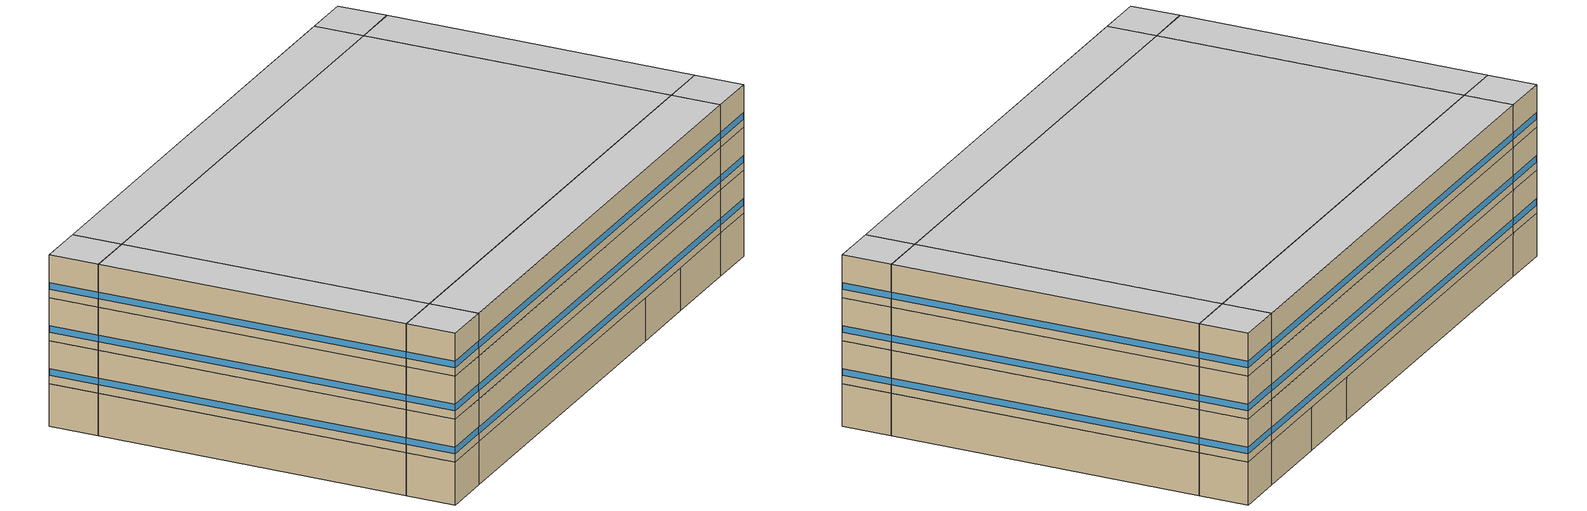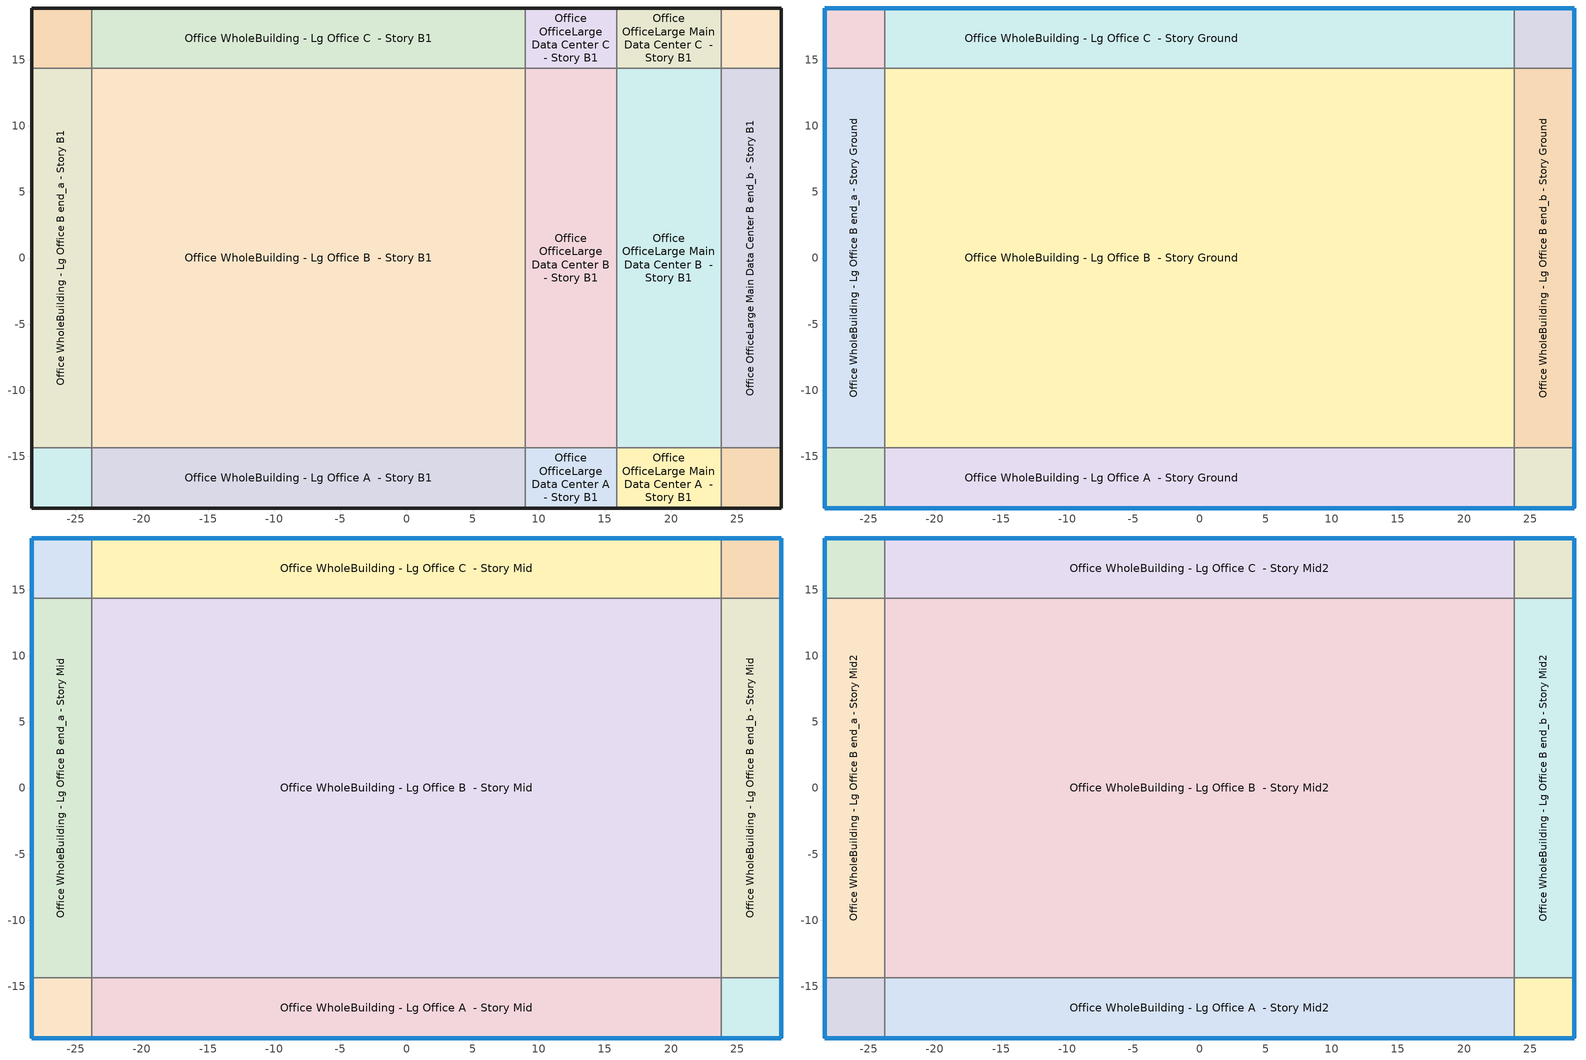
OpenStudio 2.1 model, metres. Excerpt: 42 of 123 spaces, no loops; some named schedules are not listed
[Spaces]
Office WholeBuilding - Lg Office A end_a - Story B1
 floor ground: -28.35,-18.9 -28.35,-14.33 -23.78,-14.33 -23.78,-18.9 z-3.96
 wall ground: -28.35,-14.33 -28.35,-18.9 -23.78,-18.9 z-3.96:0
 wall to Office WholeBuilding - Lg Office B end_a - Story B1: -23.78,-14.33 -28.35,-14.33 z-3.96:0
 wall to Office WholeBuilding - Lg Office A  - Story B1: -23.78,-18.9 -23.78,-14.33 z-3.96:0
Office WholeBuilding - Lg Office B end_a - Story B1
 floor ground: -28.35,-14.33 -28.35,14.33 -23.78,14.33 -23.78,-14.33 z-3.96
 wall ground: -28.35,14.33 -28.35,-14.33 z-3.96:0
 wall to Office WholeBuilding - Lg Office C end_a - Story B1: -23.78,14.33 -28.35,14.33 z-3.96:0
 wall to Office WholeBuilding - Lg Office B  - Story B1: -23.78,-14.33 -23.78,14.33 z-3.96:0
Office WholeBuilding - Lg Office C end_a - Story B1
 floor ground: -28.35,14.33 -28.35,18.9 -23.78,18.9 -23.78,14.33 z-3.96
 wall ground: -23.78,18.9 -28.35,18.9 -28.35,14.33 z-3.96:0
 wall to Office WholeBuilding - Lg Office C  - Story B1: -23.78,14.33 -23.78,18.9 z-3.96:0
Office WholeBuilding - Lg Office A  - Story B1
 floor ground: -23.78,-18.9 -23.78,-14.33 8.97,-14.33 8.97,-18.9 z-3.96
 wall to Office WholeBuilding - Lg Office B  - Story B1: 8.97,-14.33 -23.78,-14.33 z-3.96:0
 wall to Office OfficeLarge Data Center A  - Story B1: 8.97,-18.9 8.97,-14.33 z-3.96:0
 wall ground: -23.78,-18.9 8.97,-18.9 z-3.96:0
Office WholeBuilding - Lg Office B  - Story B1
 floor ground: -23.78,-14.33 -23.78,14.33 8.97,14.33 8.97,-14.33 z-3.96
 wall to Office WholeBuilding - Lg Office C  - Story B1: 8.97,14.33 -23.78,14.33 z-3.96:0
 wall to Office OfficeLarge Data Center B  - Story B1: 8.97,-14.33 8.97,14.33 z-3.96:0
Office WholeBuilding - Lg Office C  - Story B1
 floor ground: -23.78,14.33 -23.78,18.9 8.97,18.9 8.97,14.33 z-3.96
 wall ground: 8.97,18.9 -23.78,18.9 z-3.96:0
 wall to Office OfficeLarge Data Center C  - Story B1: 8.97,14.33 8.97,18.9 z-3.96:0
Office OfficeLarge Data Center A  - Story B1
 floor ground: 8.97,-18.9 8.97,-14.33 15.9,-14.33 15.9,-18.9 z-3.96
 wall to Office OfficeLarge Data Center B  - Story B1: 15.9,-14.33 8.97,-14.33 z-3.96:0
 wall to Office OfficeLarge Main Data Center A  - Story B1: 15.9,-18.9 15.9,-14.33 z-3.96:0
 wall ground: 8.97,-18.9 15.9,-18.9 z-3.96:0
Office OfficeLarge Data Center B  - Story B1
 floor ground: 8.97,-14.33 8.97,14.33 15.9,14.33 15.9,-14.33 z-3.96
 wall to Office OfficeLarge Data Center C  - Story B1: 15.9,14.33 8.97,14.33 z-3.96:0
 wall to Office OfficeLarge Main Data Center B  - Story B1: 15.9,-14.33 15.9,14.33 z-3.96:0
Office OfficeLarge Data Center C  - Story B1
 floor ground: 8.97,14.33 8.97,18.9 15.9,18.9 15.9,14.33 z-3.96
 wall ground: 15.9,18.9 8.97,18.9 z-3.96:0
 wall to Office OfficeLarge Main Data Center C  - Story B1: 15.9,14.33 15.9,18.9 z-3.96:0
Office OfficeLarge Main Data Center A  - Story B1
 floor ground: 15.9,-18.9 15.9,-14.33 23.78,-14.33 23.78,-18.9 z-3.96
 wall to Office OfficeLarge Main Data Center B  - Story B1: 23.78,-14.33 15.9,-14.33 z-3.96:0
 wall to Office OfficeLarge Main Data Center A end_b - Story B1: 23.78,-18.9 23.78,-14.33 z-3.96:0
 wall ground: 15.9,-18.9 23.78,-18.9 z-3.96:0
Office OfficeLarge Main Data Center B  - Story B1
 floor ground: 15.9,-14.33 15.9,14.33 23.78,14.33 23.78,-14.33 z-3.96
 wall to Office OfficeLarge Main Data Center C  - Story B1: 23.78,14.33 15.9,14.33 z-3.96:0
 wall to Office OfficeLarge Main Data Center B end_b - Story B1: 23.78,-14.33 23.78,14.33 z-3.96:0
Office OfficeLarge Main Data Center C  - Story B1
 floor ground: 15.9,14.33 15.9,18.9 23.78,18.9 23.78,14.33 z-3.96
 wall ground: 23.78,18.9 15.9,18.9 z-3.96:0
 wall to Office OfficeLarge Main Data Center C end_b - Story B1: 23.78,14.33 23.78,18.9 z-3.96:0
Office OfficeLarge Main Data Center A end_b - Story B1
 floor ground: 23.78,-18.9 23.78,-14.33 28.35,-14.33 28.35,-18.9 z-3.96
 wall to Office OfficeLarge Main Data Center B end_b - Story B1: 28.35,-14.33 23.78,-14.33 z-3.96:0
 wall ground: 23.78,-18.9 28.35,-18.9 28.35,-14.33 z-3.96:0
Office OfficeLarge Main Data Center B end_b - Story B1
 floor ground: 23.78,-14.33 23.78,14.33 28.35,14.33 28.35,-14.33 z-3.96
 wall to Office OfficeLarge Main Data Center C end_b - Story B1: 28.35,14.33 23.78,14.33 z-3.96:0
 wall ground: 28.35,-14.33 28.35,14.33 z-3.96:0
Office OfficeLarge Main Data Center C end_b - Story B1
 floor ground: 23.78,14.33 23.78,18.9 28.35,18.9 28.35,14.33 z-3.96
 wall ground: 28.35,14.33 28.35,18.9 23.78,18.9 z-3.96:0
Office WholeBuilding - Lg Office A end_a - Story Ground
 floor to Office WholeBuilding - Lg Office A end_a - Story B1: -28.35,-18.9 -28.35,-14.33 -23.78,-14.33 -23.78,-18.9 z0
 wall outside: -28.35,-14.33 -28.35,-18.9 -23.78,-18.9 z0:3.96
 wall to Office WholeBuilding - Lg Office B end_a - Story Ground: -23.78,-14.33 -28.35,-14.33 z0:3.96
 wall to Office WholeBuilding - Lg Office A  - Story Ground: -23.78,-18.9 -23.78,-14.33 z0:3.96
 window: -28.35,-14.36 -28.35,-18.88 / -28.33,-18.9 -23.81,-18.9 z0.76:1.36
Office WholeBuilding - Lg Office B end_a - Story Ground
 floor to Office WholeBuilding - Lg Office B end_a - Story B1: -28.35,-14.33 -28.35,14.33 -23.78,14.33 -23.78,-14.33 z0
 wall outside: -28.35,14.33 -28.35,-14.33 z0:3.96
 wall to Office WholeBuilding - Lg Office C end_a - Story Ground: -23.78,14.33 -28.35,14.33 z0:3.96
 wall to Office WholeBuilding - Lg Office B  - Story Ground: -23.78,-14.33 -23.78,14.33 z0:3.96
 window: -28.35,14.31 -28.35,-14.31 z0.76:1.36
Office WholeBuilding - Lg Office C end_a - Story Ground
 floor to Office WholeBuilding - Lg Office C end_a - Story B1: -28.35,14.33 -28.35,18.9 -23.78,18.9 -23.78,14.33 z0
 wall outside: -23.78,18.9 -28.35,18.9 -28.35,14.33 z0:3.96
 wall to Office WholeBuilding - Lg Office C  - Story Ground: -23.78,14.33 -23.78,18.9 z0:3.96
 window: -23.81,18.9 -28.33,18.9 / -28.35,18.88 -28.35,14.36 z0.76:1.36
Office WholeBuilding - Lg Office A  - Story Ground
 floor to Office OfficeLarge Data Center A  - Story B1: 15.9,-14.33 15.9,-18.9 8.97,-18.9 8.97,-14.33 z0
 floor to Office OfficeLarge Main Data Center A  - Story B1: 23.78,-14.33 23.78,-18.9 15.9,-18.9 15.9,-14.33 z0
 floor to Office WholeBuilding - Lg Office A  - Story B1: 8.97,-14.33 8.97,-18.9 -23.78,-18.9 -23.78,-14.33 z0
 wall outside: -23.78,-18.9 23.78,-18.9 z0:3.96
 wall to Office WholeBuilding - Lg Office B  - Story Ground: 23.78,-14.33 -23.78,-14.33 z0:3.96
 wall to Office WholeBuilding - Lg Office A end_b - Story Ground: 23.78,-18.9 23.78,-14.33 z0:3.96
 window: -23.76,-18.9 23.76,-18.9 z0.76:1.36
Office WholeBuilding - Lg Office B  - Story Ground
 floor to Office OfficeLarge Data Center B  - Story B1: 15.9,14.33 15.9,-14.33 8.97,-14.33 8.97,14.33 z0
 floor to Office OfficeLarge Main Data Center B  - Story B1: 23.78,14.33 23.78,-14.33 15.9,-14.33 15.9,14.33 z0
 floor to Office WholeBuilding - Lg Office B  - Story B1: 8.97,14.33 8.97,-14.33 -23.78,-14.33 -23.78,14.33 z0
 wall to Office WholeBuilding - Lg Office C  - Story Ground: 23.78,14.33 -23.78,14.33 z0:3.96
 wall to Office WholeBuilding - Lg Office B end_b - Story Ground: 23.78,-14.33 23.78,14.33 z0:3.96
Office WholeBuilding - Lg Office C  - Story Ground
 floor to Office OfficeLarge Data Center C  - Story B1: 15.9,18.9 15.9,14.33 8.97,14.33 8.97,18.9 z0
 floor to Office OfficeLarge Main Data Center C  - Story B1: 23.78,18.9 23.78,14.33 15.9,14.33 15.9,18.9 z0
 floor to Office WholeBuilding - Lg Office C  - Story B1: 8.97,18.9 8.97,14.33 -23.78,14.33 -23.78,18.9 z0
 wall outside: 23.78,18.9 -23.78,18.9 z0:3.96
 wall to Office WholeBuilding - Lg Office C end_b - Story Ground: 23.78,14.33 23.78,18.9 z0:3.96
 window: 23.76,18.9 -23.76,18.9 z0.76:1.36
Office WholeBuilding - Lg Office A end_b - Story Ground
 floor to Office OfficeLarge Main Data Center A end_b - Story B1: 23.78,-18.9 23.78,-14.33 28.35,-14.33 28.35,-18.9 z0
 wall outside: 23.78,-18.9 28.35,-18.9 28.35,-14.33 z0:3.96
 wall to Office WholeBuilding - Lg Office B end_b - Story Ground: 28.35,-14.33 23.78,-14.33 z0:3.96
 window: 28.35,-18.88 28.35,-14.36 / 23.81,-18.9 28.33,-18.9 z0.76:1.36
Office WholeBuilding - Lg Office B end_b - Story Ground
 floor to Office OfficeLarge Main Data Center B end_b - Story B1: 23.78,-14.33 23.78,14.33 28.35,14.33 28.35,-14.33 z0
 wall outside: 28.35,-14.33 28.35,14.33 z0:3.96
 wall to Office WholeBuilding - Lg Office C end_b - Story Ground: 28.35,14.33 23.78,14.33 z0:3.96
 window: 28.35,-14.31 28.35,14.31 z0.76:1.36
Office WholeBuilding - Lg Office C end_b - Story Ground
 floor to Office OfficeLarge Main Data Center C end_b - Story B1: 23.78,14.33 23.78,18.9 28.35,18.9 28.35,14.33 z0
 wall outside: 28.35,14.33 28.35,18.9 23.78,18.9 z0:3.96
 window: 28.33,18.9 23.81,18.9 / 28.35,14.36 28.35,18.88 z0.76:1.36
Office WholeBuilding - Lg Office A end_a - Story Mid
 floor to Office WholeBuilding - Lg Office A end_a - Story Ground: -28.35,-18.9 -28.35,-14.33 -23.78,-14.33 -23.78,-18.9 z3.96
 wall outside: -28.35,-14.33 -28.35,-18.9 -23.78,-18.9 z3.96:7.92
 wall to Office WholeBuilding - Lg Office B end_a - Story Mid: -23.78,-14.33 -28.35,-14.33 z3.96:7.92
 wall to Office WholeBuilding - Lg Office A  - Story Mid: -23.78,-18.9 -23.78,-14.33 z3.96:7.92
 window: -28.35,-14.36 -28.35,-18.88 / -28.33,-18.9 -23.81,-18.9 z4.72:5.33
Office WholeBuilding - Lg Office B end_a - Story Mid
 floor to Office WholeBuilding - Lg Office B end_a - Story Ground: -28.35,-14.33 -28.35,14.33 -23.78,14.33 -23.78,-14.33 z3.96
 wall outside: -28.35,14.33 -28.35,-14.33 z3.96:7.92
 wall to Office WholeBuilding - Lg Office C end_a - Story Mid: -23.78,14.33 -28.35,14.33 z3.96:7.92
 wall to Office WholeBuilding - Lg Office B  - Story Mid: -23.78,-14.33 -23.78,14.33 z3.96:7.92
 window: -28.35,14.31 -28.35,-14.31 z4.72:5.32
Office WholeBuilding - Lg Office C end_a - Story Mid
 floor to Office WholeBuilding - Lg Office C end_a - Story Ground: -28.35,14.33 -28.35,18.9 -23.78,18.9 -23.78,14.33 z3.96
 wall outside: -23.78,18.9 -28.35,18.9 -28.35,14.33 z3.96:7.92
 wall to Office WholeBuilding - Lg Office C  - Story Mid: -23.78,14.33 -23.78,18.9 z3.96:7.92
 window: -28.35,18.88 -28.35,14.36 / -23.81,18.9 -28.33,18.9 z4.72:5.33
Office WholeBuilding - Lg Office A  - Story Mid
 floor to Office WholeBuilding - Lg Office A  - Story Ground: -23.78,-18.9 -23.78,-14.33 23.78,-14.33 23.78,-18.9 z3.96
 wall outside: -23.78,-18.9 23.78,-18.9 z3.96:7.92
 wall to Office WholeBuilding - Lg Office B  - Story Mid: 23.78,-14.33 -23.78,-14.33 z3.96:7.92
 wall to Office WholeBuilding - Lg Office A end_b - Story Mid: 23.78,-18.9 23.78,-14.33 z3.96:7.92
 window: -23.76,-18.9 23.76,-18.9 z4.72:5.32
Office WholeBuilding - Lg Office B  - Story Mid
 floor to Office WholeBuilding - Lg Office B  - Story Ground: -23.78,-14.33 -23.78,14.33 23.78,14.33 23.78,-14.33 z3.96
 wall to Office WholeBuilding - Lg Office C  - Story Mid: 23.78,14.33 -23.78,14.33 z3.96:7.92
 wall to Office WholeBuilding - Lg Office B end_b - Story Mid: 23.78,-14.33 23.78,14.33 z3.96:7.92
Office WholeBuilding - Lg Office C  - Story Mid
 floor to Office WholeBuilding - Lg Office C  - Story Ground: -23.78,14.33 -23.78,18.9 23.78,18.9 23.78,14.33 z3.96
 wall outside: 23.78,18.9 -23.78,18.9 z3.96:7.92
 wall to Office WholeBuilding - Lg Office C end_b - Story Mid: 23.78,14.33 23.78,18.9 z3.96:7.92
 window: 23.76,18.9 -23.76,18.9 z4.72:5.32
Office WholeBuilding - Lg Office A end_b - Story Mid
 floor to Office WholeBuilding - Lg Office A end_b - Story Ground: 23.78,-18.9 23.78,-14.33 28.35,-14.33 28.35,-18.9 z3.96
 wall outside: 23.78,-18.9 28.35,-18.9 28.35,-14.33 z3.96:7.92
 wall to Office WholeBuilding - Lg Office B end_b - Story Mid: 28.35,-14.33 23.78,-14.33 z3.96:7.92
 window: 28.35,-18.88 28.35,-14.36 / 23.81,-18.9 28.33,-18.9 z4.72:5.33
Office WholeBuilding - Lg Office B end_b - Story Mid
 floor to Office WholeBuilding - Lg Office B end_b - Story Ground: 23.78,-14.33 23.78,14.33 28.35,14.33 28.35,-14.33 z3.96
 wall outside: 28.35,-14.33 28.35,14.33 z3.96:7.92
 wall to Office WholeBuilding - Lg Office C end_b - Story Mid: 28.35,14.33 23.78,14.33 z3.96:7.92
 window: 28.35,-14.31 28.35,14.31 z4.72:5.32
Office WholeBuilding - Lg Office C end_b - Story Mid
 floor to Office WholeBuilding - Lg Office C end_b - Story Ground: 23.78,14.33 23.78,18.9 28.35,18.9 28.35,14.33 z3.96
 wall outside: 28.35,14.33 28.35,18.9 23.78,18.9 z3.96:7.92
 window: 28.33,18.9 23.81,18.9 / 28.35,14.36 28.35,18.88 z4.72:5.33
Office WholeBuilding - Lg Office A end_a - Story Mid2
 floor to Office WholeBuilding - Lg Office A end_a - Story Mid: -28.35,-18.9 -28.35,-14.33 -23.78,-14.33 -23.78,-18.9 z7.92
 wall outside: -28.35,-14.33 -28.35,-18.9 -23.78,-18.9 z7.92:11.89
 wall to Office WholeBuilding - Lg Office B end_a - Story Mid2: -23.78,-14.33 -28.35,-14.33 z7.92:11.89
 wall to Office WholeBuilding - Lg Office A  - Story Mid2: -23.78,-18.9 -23.78,-14.33 z7.92:11.89
 window: -28.35,-14.36 -28.35,-18.88 / -28.33,-18.9 -23.81,-18.9 z8.69:9.29
 ceiling to Office WholeBuilding - Lg Office A end_a - Story Mid3: -23.78,-18.9 -23.78,-14.33 -28.35,-14.33 -28.35,-18.9 z11.89
Office WholeBuilding - Lg Office B end_a - Story Mid2
 floor to Office WholeBuilding - Lg Office B end_a - Story Mid: -28.35,-14.33 -28.35,14.33 -23.78,14.33 -23.78,-14.33 z7.92
 wall outside: -28.35,14.33 -28.35,-14.33 z7.92:11.89
 wall to Office WholeBuilding - Lg Office C end_a - Story Mid2: -23.78,14.33 -28.35,14.33 z7.92:11.89
 wall to Office WholeBuilding - Lg Office B  - Story Mid2: -23.78,-14.33 -23.78,14.33 z7.92:11.89
 window: -28.35,14.31 -28.35,-14.31 z8.69:9.28
 ceiling to Office WholeBuilding - Lg Office B end_a - Story Mid3: -23.78,-14.33 -23.78,14.33 -28.35,14.33 -28.35,-14.33 z11.89
Office WholeBuilding - Lg Office C end_a - Story Mid2
 floor to Office WholeBuilding - Lg Office C end_a - Story Mid: -28.35,14.33 -28.35,18.9 -23.78,18.9 -23.78,14.33 z7.92
 wall outside: -23.78,18.9 -28.35,18.9 -28.35,14.33 z7.92:11.89
 wall to Office WholeBuilding - Lg Office C  - Story Mid2: -23.78,14.33 -23.78,18.9 z7.92:11.89
 window: -28.35,18.88 -28.35,14.36 / -23.81,18.9 -28.33,18.9 z8.69:9.29
 ceiling to Office WholeBuilding - Lg Office C end_a - Story Mid3: -23.78,14.33 -23.78,18.9 -28.35,18.9 -28.35,14.33 z11.89
Office WholeBuilding - Lg Office A  - Story Mid2
 floor to Office WholeBuilding - Lg Office A  - Story Mid: -23.78,-18.9 -23.78,-14.33 23.78,-14.33 23.78,-18.9 z7.92
 wall outside: -23.78,-18.9 23.78,-18.9 z7.92:11.89
 wall to Office WholeBuilding - Lg Office B  - Story Mid2: 23.78,-14.33 -23.78,-14.33 z7.92:11.89
 wall to Office WholeBuilding - Lg Office A end_b - Story Mid2: 23.78,-18.9 23.78,-14.33 z7.92:11.89
 window: -23.76,-18.9 23.76,-18.9 z8.69:9.28
 ceiling to Office WholeBuilding - Lg Office A  - Story Mid3: 23.78,-18.9 23.78,-14.33 -23.78,-14.33 -23.78,-18.9 z11.89
Office WholeBuilding - Lg Office B  - Story Mid2
 floor to Office WholeBuilding - Lg Office B  - Story Mid: -23.78,-14.33 -23.78,14.33 23.78,14.33 23.78,-14.33 z7.92
 wall to Office WholeBuilding - Lg Office C  - Story Mid2: 23.78,14.33 -23.78,14.33 z7.92:11.89
 wall to Office WholeBuilding - Lg Office B end_b - Story Mid2: 23.78,-14.33 23.78,14.33 z7.92:11.89
 ceiling to Office WholeBuilding - Lg Office B  - Story Mid3: 23.78,-14.33 23.78,14.33 -23.78,14.33 -23.78,-14.33 z11.89
Office WholeBuilding - Lg Office C  - Story Mid2
 floor to Office WholeBuilding - Lg Office C  - Story Mid: -23.78,14.33 -23.78,18.9 23.78,18.9 23.78,14.33 z7.92
 wall outside: 23.78,18.9 -23.78,18.9 z7.92:11.89
 wall to Office WholeBuilding - Lg Office C end_b - Story Mid2: 23.78,14.33 23.78,18.9 z7.92:11.89
 window: 23.76,18.9 -23.76,18.9 z8.69:9.28
 ceiling to Office WholeBuilding - Lg Office C  - Story Mid3: 23.78,14.33 23.78,18.9 -23.78,18.9 -23.78,14.33 z11.89
Office WholeBuilding - Lg Office A end_b - Story Mid2
 floor to Office WholeBuilding - Lg Office A end_b - Story Mid: 23.78,-18.9 23.78,-14.33 28.35,-14.33 28.35,-18.9 z7.92
 wall outside: 23.78,-18.9 28.35,-18.9 28.35,-14.33 z7.92:11.89
 wall to Office WholeBuilding - Lg Office B end_b - Story Mid2: 28.35,-14.33 23.78,-14.33 z7.92:11.89
 window: 28.35,-18.88 28.35,-14.36 / 23.81,-18.9 28.33,-18.9 z8.69:9.29
 ceiling to Office WholeBuilding - Lg Office A end_b - Story Mid3: 28.35,-18.9 28.35,-14.33 23.78,-14.33 23.78,-18.9 z11.89
Office WholeBuilding - Lg Office B end_b - Story Mid2
 floor to Office WholeBuilding - Lg Office B end_b - Story Mid: 23.78,-14.33 23.78,14.33 28.35,14.33 28.35,-14.33 z7.92
 wall outside: 28.35,-14.33 28.35,14.33 z7.92:11.89
 wall to Office WholeBuilding - Lg Office C end_b - Story Mid2: 28.35,14.33 23.78,14.33 z7.92:11.89
 window: 28.35,-14.31 28.35,14.31 z8.69:9.28
 ceiling to Office WholeBuilding - Lg Office B end_b - Story Mid3: 28.35,-14.33 28.35,14.33 23.78,14.33 23.78,-14.33 z11.89
Office WholeBuilding - Lg Office C end_b - Story Mid2
 floor to Office WholeBuilding - Lg Office C end_b - Story Mid: 23.78,14.33 23.78,18.9 28.35,18.9 28.35,14.33 z7.92
 wall outside: 28.35,14.33 28.35,18.9 23.78,18.9 z7.92:11.89
 window: 28.33,18.9 23.81,18.9 / 28.35,14.36 28.35,18.88 z8.69:9.29
 ceiling to Office WholeBuilding - Lg Office C end_b - Story Mid3: 28.35,14.33 28.35,18.9 23.78,18.9 23.78,14.33 z11.89
[Site]
Denver Intl Ap_CO_USA: Latitude {deg}=39.83; Longitude {deg}=-104.65; Time Zone {hr}=-7; Elevation {m}=1650
[ClimateZones]
Climate Zone Value 1=5B
[Site:WaterMainsTemperature]
Calculation Method=Correlation; Annual Average Outdoor Air Temperature {C}=10.8; Maximum Difference In Monthly Average Outdoor Air Temperatures {deltaC}=23.2
[SizingPeriod:DesignDay] Barometric Pressure {Pa}=83011; Sky Clearness=0; Rain Indicator=0; Snow Indicator=0; Day of Month=21; Daylight Saving Time Indicator=0; Humidity Indicating Type=Wetbulb; Dry-Bulb Temperature Range Modifier Type=DefaultMultipliers
Name | Maximum Dry-Bulb Temperature {C} | Daily Dry-Bulb Temperature Range {deltaC} | Humidity Indicating Conditions at Maximum Dry-Bulb | Wind Speed {m/s} | Wind Direction {deg} | Month | Day Type | Solar Model Indicator | ASHRAE Taub | ASHRAE Taud
Denver Intl Ap Ann Clg .4% Condns WB=>MDB | 27.3 | 15.2 | 18.3 | 4.2 | 80 | 7 | SummerDesignDay | ASHRAETau | 0.424 | 2.012
Denver Intl Ap Ann Clg .4% Condns DB=>MWB | 34.6 | 15.2 | 15.7 | 4.2 | 80 | 7 | SummerDesignDay | ASHRAETau | 0.424 | 2.012
Denver Intl Ap Ann Htg 99.6% Condns DB | -17.4 | 0 | -17.4 | 3.3 | 160 | 12 | WinterDesignDay | ASHRAEClearSky
[Building]
90.1-2004|LargeOffice: Default Construction Set=Res 90.1-2004 - Office - ASHRAE 169-2006-5B; Standards Building Type=Office
[DefaultConstructionSet]
Res 90.1-2004 - Office - ASHRAE 169-2006-5B: Default Exterior Surface Constructions=Default Surface Constructions 1; Default Interior Surface Constructions=Default Surface Constructions 2; Default Ground Contact Surface Constructions=Default Surface Constructions 3; Default Exterior SubSurface Constructions=Default Sub Surface Constructions 1; Default Interior SubSurface Constructions=Default Sub Surface Constructions 2; Interior Partition Construction=Typical Interior Partition
[DefaultSurfaceConstructions]
Name | Floor Construction | Wall Construction | Roof Ceiling Construction
Default Surface Constructions 1 | Typical Insulated Exterior Mass Floor R-11.49 | Typical Insulated Exterior Mass Wall R-8.13 | Typical IEAD Roof R-15.87
Default Surface Constructions 2 | Typical Interior Floor | Typical Interior Wall | Typical Interior Ceiling
Default Surface Constructions 3 | Typical Insulated Carpeted 6in Slab Floor | Typical Insulated Basement Mass Wall
[Construction]
Typical Insulated Exterior Mass Floor R-11.49: Typical Insulation R-8.93, 4 in. Normalweight Concrete Floor, Typical Carpet Pad
Typical Insulated Exterior Mass Wall R-8.13: 1IN Stucco, 8IN CONCRETE HW RefBldg, Typical Insulation R-5.74, 1/2IN Gypsum
Typical IEAD Roof R-15.87: Roof Membrane, Typical Insulation R-14.76, Metal Roof Surface
Typical Interior Floor: 100mm Normalweight concrete floor, CP02 CARPET PAD
Typical Interior Wall: G01 13mm gypsum board, G01 13mm gypsum board
Typical Interior Ceiling: CP02 CARPET PAD, 100mm Normalweight concrete floor
Typical Insulated Carpeted 6in Slab Floor: 6 in. Normalweight Concrete Floor, Typical Carpet Pad
Typical Insulated Basement Mass Wall: 8 in. Concrete Block Basement Wall
U 0.57 SHGC 0.49 Dbl Blue 6mm/6mm Air: BLUE 6MM, AIR 6MM, CLEAR 6MM
Typical Insulated Metal Door R-1.43: F08 Metal surface, Typical Insulation R-0.58
Typical Overhead Door: Typical Insulation
U 1.17 SHGC 0.49 Simple Glazing Skylight: U 1.17 SHGC 0.49 Simple Glazing
Typical Interior Window: Clear 3mm
Typical Interior Door; Typical Interior Partition: G05 25mm wood
[Material:NoMass] Roughness=Smooth; Thermal Absorptance=0.9; Solar Absorptance=0.7
Name | Thermal Resistance {m2-K/W} | Visible Absorptance
Typical Insulation R-8.93 | 1.57183 | 0.7
Typical Carpet Pad; CP02 CARPET PAD | 0.21648 | 0.8
Typical Insulation R-5.74 | 1.01115 | 0.7
Typical Insulation R-14.76 | 2.59864 | 0.7
Typical Insulation R-0.58 | 0.101875 | 0.7
Typical Insulation | 0.0282222 | 0.7
[Material]
Name | Roughness | Thickness {m} | Conductivity {W/m-K} | Density {kg/m3} | Specific Heat {J/kg-K} | Thermal Absorptance | Solar Absorptance | Visible Absorptance
4 in. Normalweight Concrete Floor | MediumRough | 0.1016 | 2.31 | 2322 | 832 | 0.9 | 0.7 | 0.7
1IN Stucco | Smooth | 0.0253 | 0.6918 | 1858 | 837 | 0.9 | 0.7 | 0.92
8IN CONCRETE HW RefBldg | Rough | 0.2032 | 1.311 | 2240 | 836.8 | 0.9 | 0.7 | 0.7
1/2IN Gypsum | Smooth | 0.0127 | 0.16 | 784.9 | 830 | 0.9 | 0.4 | 0.4
Roof Membrane | VeryRough | 0.0095 | 0.16 | 1121.29 | 1460 | 0.9 | 0.77 | 0.7
Metal Roof Surface; F08 Metal surface | Smooth | 0.0008 | 45.28 | 7824 | 500 | 0.9 | 0.7 | 0.7
100mm Normalweight concrete floor | MediumRough | 0.1016 | 2.31045 | 2322 | 832.557 |  | 0 | 0
G01 13mm gypsum board | Smooth | 0.0127 | 0.160031 | 800.001 | 1090.73 | 0.9 | 0.7 | 0.5
6 in. Normalweight Concrete Floor | MediumRough | 0.1524 | 2.31 | 2322 | 832 | 0.9 | 0.7 | 0.7
8 in. Concrete Block Basement Wall | MediumRough | 0.2032 | 1.326 | 1842 | 912 | 0.9 | 0.7 | 0.7
G05 25mm wood | MediumSmooth | 0.0254 | 0.15 | 608 | 1630 | 0.9 | 0.5 | 0.5
[DefaultSubSurfaceConstructions]
Name | Fixed Window Construction | Operable Window Construction | Door Construction | Overhead Door Construction | Skylight Construction | Tubular Daylight Dome Construction | Tubular Daylight Diffuser Construction
Default Sub Surface Constructions 1 | U 0.57 SHGC 0.49 Dbl Blue 6mm/6mm Air | U 0.57 SHGC 0.49 Dbl Blue 6mm/6mm Air | Typical Insulated Metal Door R-1.43 | Typical Overhead Door | U 1.17 SHGC 0.49 Simple Glazing Skylight | Typical Interior Window | Typical Interior Window
Default Sub Surface Constructions 2 | Typical Interior Window | Typical Interior Window | Typical Interior Door
[WindowMaterial:Glazing] Optical Data Type=SpectralAverage; Infrared Transmittance at Normal Incidence=0; Front Side Infrared Hemispherical Emissivity=0.84; Back Side Infrared Hemispherical Emissivity=0.84; Conductivity {W/m-K}=0.9; Dirt Correction Factor for Solar and Visible Transmittance=1; Solar Diffusing=No
Name | Thickness {m} | Solar Transmittance at Normal Incidence | Front Side Solar Reflectance at Normal Incidence | Back Side Solar Reflectance at Normal Incidence | Visible Transmittance at Normal Incidence | Front Side Visible Reflectance at Normal Incidence | Back Side Visible Reflectance at Normal Incidence
BLUE 6MM | 0.006 | 0.48 | 0.05 | 0.05 | 0.57 | 0.06 | 0.06
CLEAR 6MM | 0.006 | 0.775 | 0.071 | 0.071 | 0.881 | 0.08 | 0.08
Clear 3mm | 0.003 | 0.837 | 0.075 | 0.075 | 0.898 | 0.081 | 0.081
[WindowMaterial:Gas]
AIR 6MM: Gas Type=Air; Thickness {m}=0.0063
[WindowMaterial:SimpleGlazingSystem]
U 1.17 SHGC 0.49 Simple Glazing: U-Factor {W/m2-K}=6.64357; Solar Heat Gain Coefficient=0.49; Visible Transmittance=0.38
[SpaceType] Standards Building Type=Office
Name | Default Schedule Set | Design Specification Outdoor Air Object | Standards Space Type
Office WholeBuilding - Lg Office - 90.1-2004 | Office WholeBuilding - Lg Office Schedule Set | Office WholeBuilding - Lg Office Ventilation | WholeBuilding - Lg Office
Office OfficeLarge Data Center - 90.1-2004 | Office OfficeLarge Data Center Schedule Set | Office OfficeLarge Data Center Ventilation | OfficeLarge Data Center
Office OfficeLarge Main Data Center - 90.1-2004 | Office OfficeLarge Main Data Center Schedule Set | Office OfficeLarge Main Data Center Ventilation | OfficeLarge Main Data Center
[BuildingStory] Nominal Floor to Floor Height {m}=3.9624
Name | Nominal Z Coordinate {m}
Story B1 | -3.9624
Story Ground | 0
Story Mid | 3.9624
Story Mid2 | 7.9248
[Space]
Name | Space Type | Building Story | Thermal Zone
Office WholeBuilding - Lg Office A end_a - Story B1 | Office WholeBuilding - Lg Office - 90.1-2004 | Story B1 | Zone Office WholeBuilding - Lg Office A end_a - Story B1
Office WholeBuilding - Lg Office B end_a - Story B1 | Office WholeBuilding - Lg Office - 90.1-2004 | Story B1 | Zone Office WholeBuilding - Lg Office B end_a - Story B1
Office WholeBuilding - Lg Office C end_a - Story B1 | Office WholeBuilding - Lg Office - 90.1-2004 | Story B1 | Zone Office WholeBuilding - Lg Office C end_a - Story B1
Office WholeBuilding - Lg Office A  - Story B1 | Office WholeBuilding - Lg Office - 90.1-2004 | Story B1 | Zone Office WholeBuilding - Lg Office A  - Story B1
Office WholeBuilding - Lg Office B  - Story B1 | Office WholeBuilding - Lg Office - 90.1-2004 | Story B1 | Zone Office WholeBuilding - Lg Office B  - Story B1
Office WholeBuilding - Lg Office C  - Story B1 | Office WholeBuilding - Lg Office - 90.1-2004 | Story B1 | Zone Office WholeBuilding - Lg Office C  - Story B1
Office OfficeLarge Data Center A  - Story B1 | Office OfficeLarge Data Center - 90.1-2004 | Story B1 | Zone Office OfficeLarge Data Center A  - Story B1
Office OfficeLarge Data Center B  - Story B1 | Office OfficeLarge Data Center - 90.1-2004 | Story B1 | Zone Office OfficeLarge Data Center B  - Story B1
Office OfficeLarge Data Center C  - Story B1 | Office OfficeLarge Data Center - 90.1-2004 | Story B1 | Zone Office OfficeLarge Data Center C  - Story B1
Office OfficeLarge Main Data Center A  - Story B1 | Office OfficeLarge Main Data Center - 90.1-2004 | Story B1 | Zone Office OfficeLarge Main Data Center A  - Story B1
Office OfficeLarge Main Data Center B  - Story B1 | Office OfficeLarge Main Data Center - 90.1-2004 | Story B1 | Zone Office OfficeLarge Main Data Center B  - Story B1
Office OfficeLarge Main Data Center C  - Story B1 | Office OfficeLarge Main Data Center - 90.1-2004 | Story B1 | Zone Office OfficeLarge Main Data Center C  - Story B1
Office OfficeLarge Main Data Center A end_b - Story B1 | Office OfficeLarge Main Data Center - 90.1-2004 | Story B1 | Zone Office OfficeLarge Main Data Center A end_b - Story B1
Office OfficeLarge Main Data Center B end_b - Story B1 | Office OfficeLarge Main Data Center - 90.1-2004 | Story B1 | Zone Office OfficeLarge Main Data Center B end_b - Story B1
Office OfficeLarge Main Data Center C end_b - Story B1 | Office OfficeLarge Main Data Center - 90.1-2004 | Story B1 | Zone Office OfficeLarge Main Data Center C end_b - Story B1
Office WholeBuilding - Lg Office A end_a - Story Ground | Office WholeBuilding - Lg Office - 90.1-2004 | Story Ground | Zone Office WholeBuilding - Lg Office A end_a - Story Ground
Office WholeBuilding - Lg Office B end_a - Story Ground | Office WholeBuilding - Lg Office - 90.1-2004 | Story Ground | Zone Office WholeBuilding - Lg Office B end_a - Story Ground
Office WholeBuilding - Lg Office C end_a - Story Ground | Office WholeBuilding - Lg Office - 90.1-2004 | Story Ground | Zone Office WholeBuilding - Lg Office C end_a - Story Ground
Office WholeBuilding - Lg Office A  - Story Ground | Office WholeBuilding - Lg Office - 90.1-2004 | Story Ground | Zone Office WholeBuilding - Lg Office A  - Story Ground
Office WholeBuilding - Lg Office B  - Story Ground | Office WholeBuilding - Lg Office - 90.1-2004 | Story Ground | Zone Office WholeBuilding - Lg Office B  - Story Ground
Office WholeBuilding - Lg Office C  - Story Ground | Office WholeBuilding - Lg Office - 90.1-2004 | Story Ground | Zone Office WholeBuilding - Lg Office C  - Story Ground
Office WholeBuilding - Lg Office A end_b - Story Ground | Office WholeBuilding - Lg Office - 90.1-2004 | Story Ground | Zone Office WholeBuilding - Lg Office A end_b - Story Ground
Office WholeBuilding - Lg Office B end_b - Story Ground | Office WholeBuilding - Lg Office - 90.1-2004 | Story Ground | Zone Office WholeBuilding - Lg Office B end_b - Story Ground
Office WholeBuilding - Lg Office C end_b - Story Ground | Office WholeBuilding - Lg Office - 90.1-2004 | Story Ground | Zone Office WholeBuilding - Lg Office C end_b - Story Ground
Office WholeBuilding - Lg Office A end_a - Story Mid | Office WholeBuilding - Lg Office - 90.1-2004 | Story Mid | Zone Office WholeBuilding - Lg Office A end_a - Story Mid
Office WholeBuilding - Lg Office B end_a - Story Mid | Office WholeBuilding - Lg Office - 90.1-2004 | Story Mid | Zone Office WholeBuilding - Lg Office B end_a - Story Mid
Office WholeBuilding - Lg Office C end_a - Story Mid | Office WholeBuilding - Lg Office - 90.1-2004 | Story Mid | Zone Office WholeBuilding - Lg Office C end_a - Story Mid
Office WholeBuilding - Lg Office A  - Story Mid | Office WholeBuilding - Lg Office - 90.1-2004 | Story Mid | Zone Office WholeBuilding - Lg Office A  - Story Mid
Office WholeBuilding - Lg Office B  - Story Mid | Office WholeBuilding - Lg Office - 90.1-2004 | Story Mid | Zone Office WholeBuilding - Lg Office B  - Story Mid
Office WholeBuilding - Lg Office C  - Story Mid | Office WholeBuilding - Lg Office - 90.1-2004 | Story Mid | Zone Office WholeBuilding - Lg Office C  - Story Mid
Office WholeBuilding - Lg Office A end_b - Story Mid | Office WholeBuilding - Lg Office - 90.1-2004 | Story Mid | Zone Office WholeBuilding - Lg Office A end_b - Story Mid
Office WholeBuilding - Lg Office B end_b - Story Mid | Office WholeBuilding - Lg Office - 90.1-2004 | Story Mid | Zone Office WholeBuilding - Lg Office B end_b - Story Mid
Office WholeBuilding - Lg Office C end_b - Story Mid | Office WholeBuilding - Lg Office - 90.1-2004 | Story Mid | Zone Office WholeBuilding - Lg Office C end_b - Story Mid
Office WholeBuilding - Lg Office A end_a - Story Mid2 | Office WholeBuilding - Lg Office - 90.1-2004 | Story Mid2 | Zone Office WholeBuilding - Lg Office A end_a - Story Mid2
Office WholeBuilding - Lg Office B end_a - Story Mid2 | Office WholeBuilding - Lg Office - 90.1-2004 | Story Mid2 | Zone Office WholeBuilding - Lg Office B end_a - Story Mid2
Office WholeBuilding - Lg Office C end_a - Story Mid2 | Office WholeBuilding - Lg Office - 90.1-2004 | Story Mid2 | Zone Office WholeBuilding - Lg Office C end_a - Story Mid2
Office WholeBuilding - Lg Office A  - Story Mid2 | Office WholeBuilding - Lg Office - 90.1-2004 | Story Mid2 | Zone Office WholeBuilding - Lg Office A  - Story Mid2
Office WholeBuilding - Lg Office B  - Story Mid2 | Office WholeBuilding - Lg Office - 90.1-2004 | Story Mid2 | Zone Office WholeBuilding - Lg Office B  - Story Mid2
Office WholeBuilding - Lg Office C  - Story Mid2 | Office WholeBuilding - Lg Office - 90.1-2004 | Story Mid2 | Zone Office WholeBuilding - Lg Office C  - Story Mid2
Office WholeBuilding - Lg Office A end_b - Story Mid2 | Office WholeBuilding - Lg Office - 90.1-2004 | Story Mid2 | Zone Office WholeBuilding - Lg Office A end_b - Story Mid2
Office WholeBuilding - Lg Office B end_b - Story Mid2 | Office WholeBuilding - Lg Office - 90.1-2004 | Story Mid2 | Zone Office WholeBuilding - Lg Office B end_b - Story Mid2
Office WholeBuilding - Lg Office C end_b - Story Mid2 | Office WholeBuilding - Lg Office - 90.1-2004 | Story Mid2 | Zone Office WholeBuilding - Lg Office C end_b - Story Mid2
[ThermalZone] Multiplier=1; Use Ideal Air Loads=No
Name | Thermostat
Zone Office WholeBuilding - Lg Office A end_a - Story B1 | Office WholeBuilding - Lg Office - 90.1-2004 Thermostat 25
Zone Office WholeBuilding - Lg Office B end_a - Story B1 | Office WholeBuilding - Lg Office - 90.1-2004 Thermostat 3
Zone Office WholeBuilding - Lg Office C end_a - Story B1 | Office WholeBuilding - Lg Office - 90.1-2004 Thermostat 34
Zone Office WholeBuilding - Lg Office A  - Story B1 | Office WholeBuilding - Lg Office - 90.1-2004 Thermostat 108
Zone Office WholeBuilding - Lg Office B  - Story B1 | Office WholeBuilding - Lg Office - 90.1-2004 Thermostat 44
Zone Office WholeBuilding - Lg Office C  - Story B1 | Office WholeBuilding - Lg Office - 90.1-2004 Thermostat 26
Zone Office OfficeLarge Data Center A  - Story B1 | Office OfficeLarge Data Center - 90.1-2004 Thermostat 2
Zone Office OfficeLarge Data Center B  - Story B1 | Office OfficeLarge Data Center - 90.1-2004 Thermostat
Zone Office OfficeLarge Data Center C  - Story B1 | Office OfficeLarge Data Center - 90.1-2004 Thermostat 1
Zone Office OfficeLarge Main Data Center A  - Story B1 | Office OfficeLarge Main Data Center - 90.1-2004 Thermostat 5
Zone Office OfficeLarge Main Data Center B  - Story B1 | Office OfficeLarge Main Data Center - 90.1-2004 Thermostat
Zone Office OfficeLarge Main Data Center C  - Story B1 | Office OfficeLarge Main Data Center - 90.1-2004 Thermostat 2
Zone Office OfficeLarge Main Data Center A end_b - Story B1 | Office OfficeLarge Main Data Center - 90.1-2004 Thermostat 1
Zone Office OfficeLarge Main Data Center B end_b - Story B1 | Office OfficeLarge Main Data Center - 90.1-2004 Thermostat 4
Zone Office OfficeLarge Main Data Center C end_b - Story B1 | Office OfficeLarge Main Data Center - 90.1-2004 Thermostat 3
Zone Office WholeBuilding - Lg Office A end_a - Story Ground | Office WholeBuilding - Lg Office - 90.1-2004 Thermostat 45
Zone Office WholeBuilding - Lg Office B end_a - Story Ground | Office WholeBuilding - Lg Office - 90.1-2004 Thermostat 95
Zone Office WholeBuilding - Lg Office C end_a - Story Ground | Office WholeBuilding - Lg Office - 90.1-2004 Thermostat 52
Zone Office WholeBuilding - Lg Office A  - Story Ground | Office WholeBuilding - Lg Office - 90.1-2004 Thermostat 66
Zone Office WholeBuilding - Lg Office B  - Story Ground | Office WholeBuilding - Lg Office - 90.1-2004 Thermostat 105
Zone Office WholeBuilding - Lg Office C  - Story Ground | Office WholeBuilding - Lg Office - 90.1-2004 Thermostat 102
Zone Office WholeBuilding - Lg Office A end_b - Story Ground | Office WholeBuilding - Lg Office - 90.1-2004 Thermostat 27
Zone Office WholeBuilding - Lg Office B end_b - Story Ground | Office WholeBuilding - Lg Office - 90.1-2004 Thermostat 28
Zone Office WholeBuilding - Lg Office C end_b - Story Ground | Office WholeBuilding - Lg Office - 90.1-2004 Thermostat 71
Zone Office WholeBuilding - Lg Office A end_a - Story Mid | Office WholeBuilding - Lg Office - 90.1-2004 Thermostat 62
Zone Office WholeBuilding - Lg Office B end_a - Story Mid | Office WholeBuilding - Lg Office - 90.1-2004 Thermostat 55
Zone Office WholeBuilding - Lg Office C end_a - Story Mid | Office WholeBuilding - Lg Office - 90.1-2004 Thermostat 24
Zone Office WholeBuilding - Lg Office A  - Story Mid | Office WholeBuilding - Lg Office - 90.1-2004 Thermostat 78
Zone Office WholeBuilding - Lg Office B  - Story Mid | Office WholeBuilding - Lg Office - 90.1-2004 Thermostat 2
Zone Office WholeBuilding - Lg Office C  - Story Mid | Office WholeBuilding - Lg Office - 90.1-2004 Thermostat 112
Zone Office WholeBuilding - Lg Office A end_b - Story Mid | Office WholeBuilding - Lg Office - 90.1-2004 Thermostat 70
Zone Office WholeBuilding - Lg Office B end_b - Story Mid | Office WholeBuilding - Lg Office - 90.1-2004 Thermostat 60
Zone Office WholeBuilding - Lg Office C end_b - Story Mid | Office WholeBuilding - Lg Office - 90.1-2004 Thermostat 23
Zone Office WholeBuilding - Lg Office A end_a - Story Mid2 | Office WholeBuilding - Lg Office - 90.1-2004 Thermostat 22
Zone Office WholeBuilding - Lg Office B end_a - Story Mid2 | Office WholeBuilding - Lg Office - 90.1-2004 Thermostat 85
Zone Office WholeBuilding - Lg Office C end_a - Story Mid2 | Office WholeBuilding - Lg Office - 90.1-2004 Thermostat 40
Zone Office WholeBuilding - Lg Office A  - Story Mid2 | Office WholeBuilding - Lg Office - 90.1-2004 Thermostat 43
Zone Office WholeBuilding - Lg Office B  - Story Mid2 | Office WholeBuilding - Lg Office - 90.1-2004 Thermostat 9
Zone Office WholeBuilding - Lg Office C  - Story Mid2 | Office WholeBuilding - Lg Office - 90.1-2004 Thermostat 109
Zone Office WholeBuilding - Lg Office A end_b - Story Mid2 | Office WholeBuilding - Lg Office - 90.1-2004 Thermostat 6
Zone Office WholeBuilding - Lg Office B end_b - Story Mid2 | Office WholeBuilding - Lg Office - 90.1-2004 Thermostat 53
Zone Office WholeBuilding - Lg Office C end_b - Story Mid2 | Office WholeBuilding - Lg Office - 90.1-2004 Thermostat 63
[Lights:Definition] Design Level Calculation Method=Watts/Area; Watts per Space Floor Area {W/m2}=10.7639; Fraction Radiant=0.7; Fraction Visible=0.2
Office OfficeLarge Data Center Lights Definition; Office OfficeLarge Main Data Center Lights Definition; Office WholeBuilding - Lg Office Lights Definition
[Lights]
Name | Lights Definition | Space or SpaceType
Office OfficeLarge Data Center Lights | Office OfficeLarge Data Center Lights Definition | Office OfficeLarge Data Center - 90.1-2004
Office OfficeLarge Main Data Center Lights | Office OfficeLarge Main Data Center Lights Definition | Office OfficeLarge Main Data Center - 90.1-2004
Office WholeBuilding - Lg Office Lights | Office WholeBuilding - Lg Office Lights Definition | Office WholeBuilding - Lg Office - 90.1-2004
[ElectricEquipment:Definition]
Name | Design Level Calculation Method | Watts per Space Floor Area {W/m2} | Fraction Radiant | Design Level {W} | Fraction Lost
Office OfficeLarge Data Center Elec Equip Definition | Watts/Area | 215.278 | 0.5
Office OfficeLarge Main Data Center Elec Equip Definition | Watts/Area | 484.376 | 0.5
Office WholeBuilding - Lg Office Elec Equip Definition | Watts/Area | 8.07007 | 0.5
Elevator Lift Motor | EquipmentLevel |  |  | 20370 | 1
Elevator Fan | EquipmentLevel |  |  | 74.7252
Elevator Lights | EquipmentLevel |  |  | 88.9586
[ElectricEquipment]
Name | Electric Equipment Definition | Space or SpaceType | Schedule | Multiplier
Office OfficeLarge Data Center Elec Equip | Office OfficeLarge Data Center Elec Equip Definition | Office OfficeLarge Data Center - 90.1-2004
Office OfficeLarge Main Data Center Elec Equip | Office OfficeLarge Main Data Center Elec Equip Definition | Office OfficeLarge Main Data Center - 90.1-2004
Office WholeBuilding - Lg Office Elec Equip | Office WholeBuilding - Lg Office Elec Equip Definition | Office WholeBuilding - Lg Office - 90.1-2004
7 Elevator Lift Motors | Elevator Lift Motor | Office WholeBuilding - Lg Office B  - Story B1 | Large Office BLDG ELEVATORS | 6.66667
7 Elevator Fans | Elevator Fan | Office WholeBuilding - Lg Office B  - Story B1 | OfficeLarge ELEV_LIGHT_FAN_SCH_ADD_DF | 6.66667
7 Elevator Lights | Elevator Lights | Office WholeBuilding - Lg Office B  - Story B1 | OfficeLarge ELEV_LIGHT_FAN_SCH_ADD_DF | 6.66667
[DesignSpecification:OutdoorAir]
Name | Outdoor Air Flow per Person {m3/s-person} | Outdoor Air Flow per Floor Area {m3/s-m2} | Outdoor Air Flow Air Changes per Hour {1/hr} | Outdoor Air Method
Office OfficeLarge Data Center Ventilation; Office OfficeLarge Main Data Center Ventilation | 0 | 0 | 0
Office WholeBuilding - Lg Office Ventilation |  | 0.000508 |  | Sum
[DefaultScheduleSet] Lighting Schedule=OfficeLarge BLDG_LIGHT_SCH
Name | Electric Equipment Schedule | Number of People Schedule | People Activity Level Schedule | Infiltration Schedule
Office OfficeLarge Data Center Schedule Set; Office OfficeLarge Main Data Center Schedule Set | OfficeLarge ALWAYS_ON
Office WholeBuilding - Lg Office Schedule Set | OfficeLarge BLDG_EQUIP_SCH | OfficeLarge BLDG_OCC_SCH | OfficeLarge ACTIVITY_SCH | OfficeLarge INFIL_SCH_PNNL
[People:Definition]
Office WholeBuilding - Lg Office People Definition: Number of People Calculation Method=People/Area; People per Space Floor Area {person/m2}=0.0538196; Fraction Radiant=0.3
[People]
Office WholeBuilding - Lg Office People: People Definition=Office WholeBuilding - Lg Office People Definition; Space or SpaceType=Office WholeBuilding - Lg Office - 90.1-2004; Work Efficiency Schedule=Work Efficiency Schedule; Clothing Insulation Schedule=Clothing Schedule; Air Velocity Schedule=Air Velocity Schedule
[SpaceInfiltration:DesignFlowRate]
Office WholeBuilding - Lg Office Infiltration: Space or SpaceType=Office WholeBuilding - Lg Office - 90.1-2004; Design Flow Rate Calculation Method=Flow/ExteriorArea; Flow per Exterior Surface Area {m3/s-m2}=0.00102412
[Exterior:Lights:Definition]
Name | Design Level {W}
Parking Areas and Drives Def (W/ft^2) | 0.15
Building Facades Def (W/ft^2) | 0.2
Main Entries Def (W/ft) | 30
Other Doors Def (W/ft) | 20
[Exterior:Lights] Control Option=AstronomicalClock
Name | Exterior Lights Definition | Schedule | Multiplier
Parking Areas and Drives | Parking Areas and Drives Def (W/ft^2) | Always On Discrete | 195968
Building Facades | Building Facades Def (W/ft^2) | Schedule Ruleset 1 | 8062.26
Main Entries | Main Entries Def (W/ft) | Always On Discrete | 240
Other Doors | Other Doors Def (W/ft) | Always On Discrete | 360
[ThermostatSetpoint:DualSetpoint]
Name | Heating Setpoint Temperature Schedule | Cooling Setpoint Temperature Schedule
Office OfficeLarge Data Center - 90.1-2004 Thermostat; Office OfficeLarge Data Center - 90.1-2004 Thermostat 1; Office OfficeLarge Data Center - 90.1-2004 Thermostat 2; Office OfficeLarge Main Data Center - 90.1-2004 Thermostat; Office OfficeLarge Main Data Center - 90.1-2004 Thermostat 1; Office OfficeLarge Main Data Center - 90.1-2004 Thermostat 2; Office OfficeLarge Main Data Center - 90.1-2004 Thermostat 3; Office OfficeLarge Main Data Center - 90.1-2004 Thermostat 4; Office OfficeLarge Main Data Center - 90.1-2004 Thermostat 5 | OfficeLarge HTGSETP_DC_SCH | OfficeLarge CLGSETP_DC_SCH
Office WholeBuilding - Lg Office - 90.1-2004 Thermostat 2; Office WholeBuilding - Lg Office - 90.1-2004 Thermostat 3; Office WholeBuilding - Lg Office - 90.1-2004 Thermostat 6; Office WholeBuilding - Lg Office - 90.1-2004 Thermostat 9; Office WholeBuilding - Lg Office - 90.1-2004 Thermostat 22; Office WholeBuilding - Lg Office - 90.1-2004 Thermostat 23; Office WholeBuilding - Lg Office - 90.1-2004 Thermostat 24; Office WholeBuilding - Lg Office - 90.1-2004 Thermostat 25; Office WholeBuilding - Lg Office - 90.1-2004 Thermostat 26; Office WholeBuilding - Lg Office - 90.1-2004 Thermostat 27; Office WholeBuilding - Lg Office - 90.1-2004 Thermostat 28; Office WholeBuilding - Lg Office - 90.1-2004 Thermostat 34; Office WholeBuilding - Lg Office - 90.1-2004 Thermostat 40; Office WholeBuilding - Lg Office - 90.1-2004 Thermostat 43; Office WholeBuilding - Lg Office - 90.1-2004 Thermostat 44; Office WholeBuilding - Lg Office - 90.1-2004 Thermostat 45; Office WholeBuilding - Lg Office - 90.1-2004 Thermostat 52; Office WholeBuilding - Lg Office - 90.1-2004 Thermostat 53; Office WholeBuilding - Lg Office - 90.1-2004 Thermostat 55; Office WholeBuilding - Lg Office - 90.1-2004 Thermostat 60; Office WholeBuilding - Lg Office - 90.1-2004 Thermostat 62; Office WholeBuilding - Lg Office - 90.1-2004 Thermostat 63; Office WholeBuilding - Lg Office - 90.1-2004 Thermostat 66; Office WholeBuilding - Lg Office - 90.1-2004 Thermostat 70; Office WholeBuilding - Lg Office - 90.1-2004 Thermostat 71; Office WholeBuilding - Lg Office - 90.1-2004 Thermostat 78; Office WholeBuilding - Lg Office - 90.1-2004 Thermostat 85; Office WholeBuilding - Lg Office - 90.1-2004 Thermostat 95; Office WholeBuilding - Lg Office - 90.1-2004 Thermostat 102; Office WholeBuilding - Lg Office - 90.1-2004 Thermostat 105; Office WholeBuilding - Lg Office - 90.1-2004 Thermostat 108; Office WholeBuilding - Lg Office - 90.1-2004 Thermostat 109; Office WholeBuilding - Lg Office - 90.1-2004 Thermostat 112 | OfficeLarge HTGSETP_SCH_YES_OPTIMUM | OfficeLarge CLGSETP_SCH_NO_SETBACK
[Schedule:Ruleset]
Name | Default Day Schedule | Summer Design Day Schedule | Winter Design Day Schedule
OfficeLarge BLDG_LIGHT_SCH | OfficeLarge BLDG_LIGHT_SCH Default | OfficeLarge BLDG_LIGHT_SCH Summer Design Day | OfficeLarge BLDG_LIGHT_SCH Winter Design Day
OfficeLarge ALWAYS_ON | OfficeLarge ALWAYS_ON Default | OfficeLarge ALWAYS_ON Summer Design Day | OfficeLarge ALWAYS_ON Winter Design Day
Clothing Schedule | Clothing Schedule Default Winter Clothes
Air Velocity Schedule | Air Velocity Schedule Default
Work Efficiency Schedule | Work Efficiency Schedule Default
OfficeLarge BLDG_OCC_SCH | OfficeLarge BLDG_OCC_SCH Default | OfficeLarge BLDG_OCC_SCH Summer Design Day | OfficeLarge BLDG_OCC_SCH Winter Design Day
OfficeLarge ACTIVITY_SCH | OfficeLarge ACTIVITY_SCH Default | OfficeLarge ACTIVITY_SCH Summer Design Day | OfficeLarge ACTIVITY_SCH Winter Design Day
OfficeLarge BLDG_EQUIP_SCH | OfficeLarge BLDG_EQUIP_SCH Default | OfficeLarge BLDG_EQUIP_SCH Summer Design Day | OfficeLarge BLDG_EQUIP_SCH Winter Design Day
OfficeLarge INFIL_SCH_PNNL | OfficeLarge INFIL_SCH_PNNL Default | OfficeLarge INFIL_SCH_PNNL Summer Design Day | OfficeLarge INFIL_SCH_PNNL Winter Design Day
Large Office BLDG ELEVATORS | Large Office BLDG ELEVATORS Default | Large Office BLDG ELEVATORS Summer Design Day | Large Office BLDG ELEVATORS Winter Design Day
OfficeLarge ELEV_LIGHT_FAN_SCH_ADD_DF | OfficeLarge ELEV_LIGHT_FAN_SCH_ADD_DF Default | OfficeLarge ELEV_LIGHT_FAN_SCH_ADD_DF Summer Design Day | OfficeLarge ELEV_LIGHT_FAN_SCH_ADD_DF Winter Design Day
Schedule Ruleset 1 | Schedule Day 17
OfficeLarge HTGSETP_DC_SCH | OfficeLarge HTGSETP_DC_SCH Default | OfficeLarge HTGSETP_DC_SCH Summer Design Day | OfficeLarge HTGSETP_DC_SCH Winter Design Day
OfficeLarge CLGSETP_DC_SCH | OfficeLarge CLGSETP_DC_SCH Default | OfficeLarge CLGSETP_DC_SCH Summer Design Day | OfficeLarge CLGSETP_DC_SCH Winter Design Day
OfficeLarge HTGSETP_SCH_YES_OPTIMUM | OfficeLarge HTGSETP_SCH_YES_OPTIMUM Default | OfficeLarge HTGSETP_SCH_YES_OPTIMUM Summer Design Day | OfficeLarge HTGSETP_SCH_YES_OPTIMUM Winter Design Day
OfficeLarge CLGSETP_SCH_NO_SETBACK | OfficeLarge CLGSETP_SCH_NO_SETBACK Default | OfficeLarge CLGSETP_SCH_NO_SETBACK Summer Design Day | OfficeLarge CLGSETP_SCH_NO_SETBACK Winter Design Day
[Schedule:Day]
Large Office BLDG ELEVATORS Default: 4, 0, 0.05, 5, 0, 0.1, 6, 0, 0.2, 7, 0, 0.4, 9, 0, 0.5, 10, 0, 0.35, 16, 0, 0.15, 17, 0, 0.35, 19, 0, 0.5, 21, 0, 0.4, 22, 0, 0.3, 23, 0, 0.2, 24, 0, 0.1
[Schedule:Constant]
Always On Discrete: Value=1
